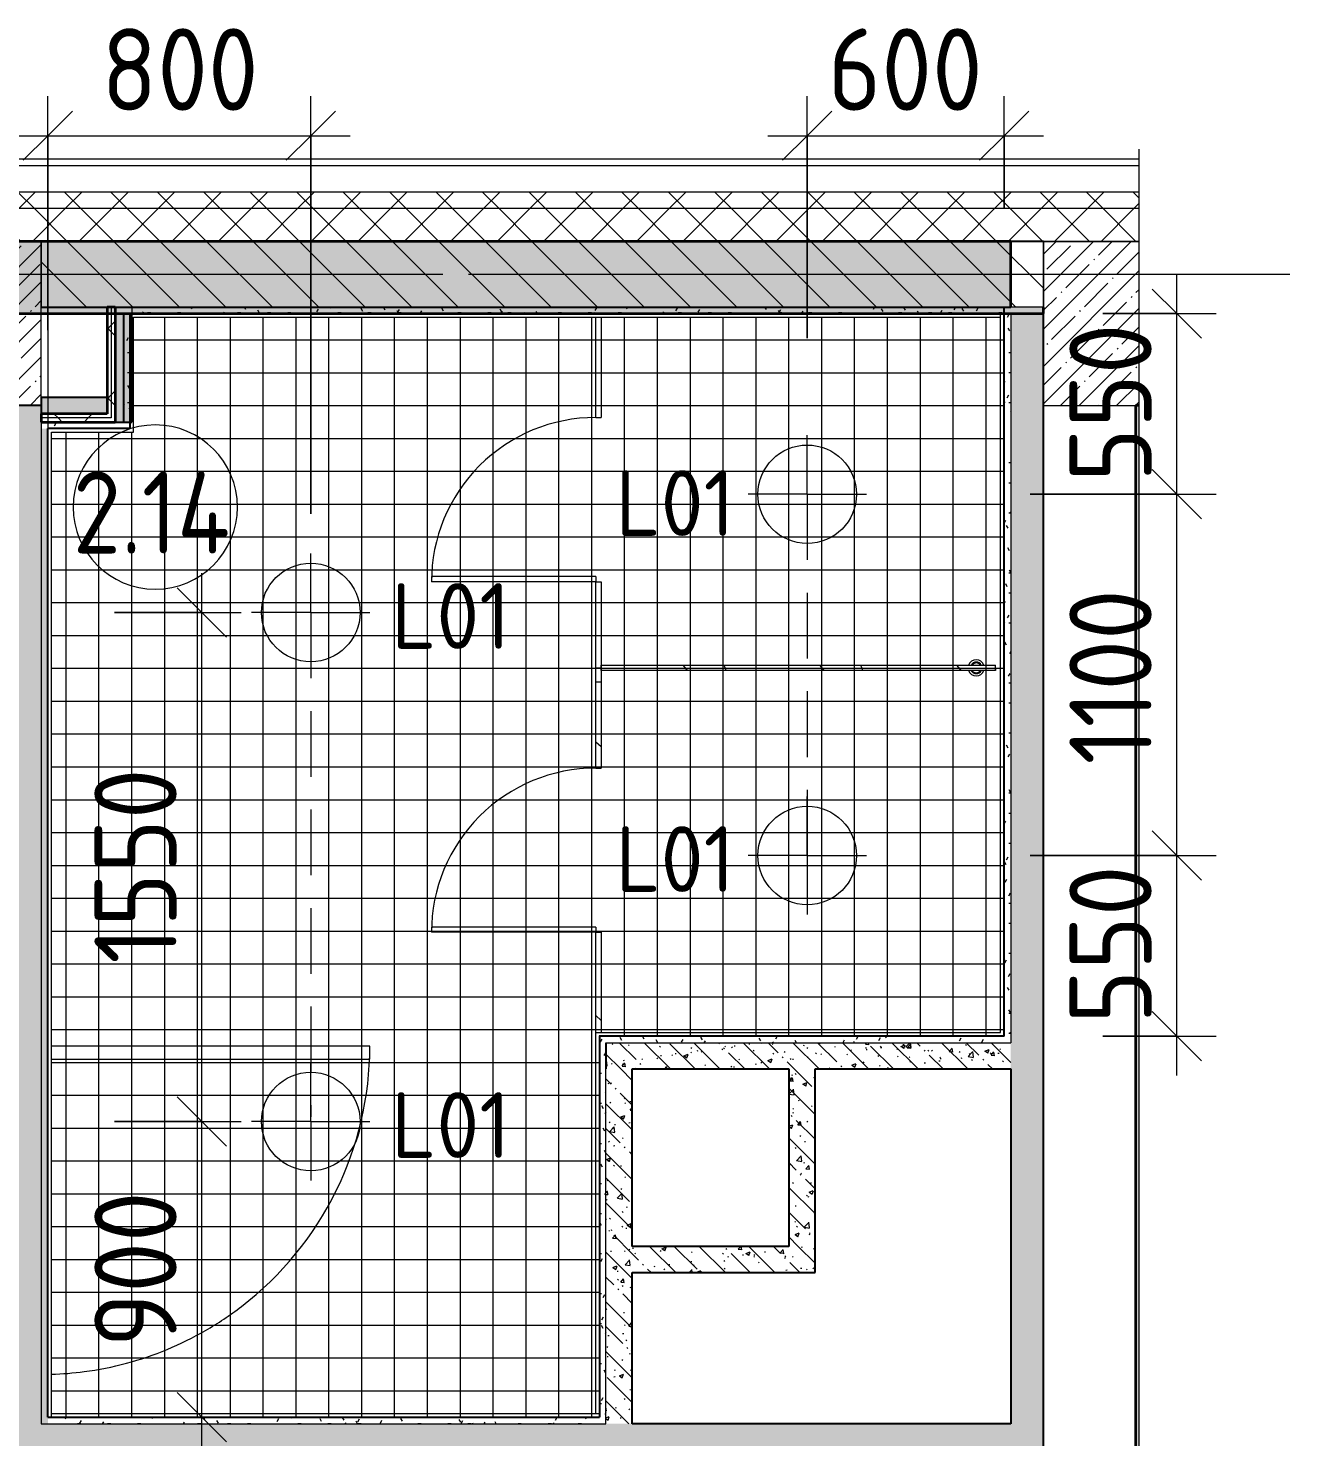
# Model space of a CAD drawing. Header units: millimetres. Extents: x 35098 to 231722, y -8553 to 29000.
# Drawn here: x 81110 to 84950, y 23460 to 27749 of the extents above; entities that cross this region are included whole.
import ezdxf

# ---------------------------------------------------------------- set-up
doc = ezdxf.new("R2010")
doc.units = ezdxf.units.MM
doc.linetypes.add('ADSK_Штрих_ш2 п1', pattern=[300, 200, -100])
doc.linetypes.add('Осевая', pattern=[3175, 635, -476.25, 1587.5, -476.25])
for name, color, linetype, lineweight in [('A-ANNO-DIMS', 7, 'Continuous', 9), ('A-ANNO-DIMS-100', 7, 'Continuous', 9), ('A-AREA-IDEN', 7, 'Continuous', 9), ('A-CLNG-PATT', 7, 'Continuous', 9), ('A-DETL-1', 7, 'ADSK_Штрих_ш2 п1', 9), ('A-DETL-GENF', 7, 'Continuous', 9), ('A-DOOR', 7, 'Continuous', 9), ('A-DOOR-1', 7, 'Continuous', 13), ('A-GENM', 7, 'Continuous', 9), ('A-WALL', 7, 'Continuous', 9), ('E-LITE-EQPM-IDEN', 7, 'Continuous', 9), ('I-WALL', 7, 'Continuous', 9), ('S-COLS', 7, 'Continuous', 9), ('Оси', 7, 'Continuous', 9), ('Оси-2', 7, 'Осевая', 9)]:
    doc.layers.add(name, color=color, linetype=linetype, lineweight=lineweight)
for name, color, linetype, lineweight, true_color in [('A-ANNO-NOTE', 1, 'Continuous', 9, 0xff0000), ('A-CLNG-1', 7, 'Continuous', 9, 0xc0c0c0), ('A-WALL-1', 7, 'Continuous', 25, 0x3c3c3c), ('A-WALL-2', 7, 'Continuous', 13, 0x3c3c3c), ('A-WALL-3', 7, 'Continuous', 35, 0x3c3c3c), ('A-WALL-FNSH-1', 7, 'Continuous', 9, 0x3c3c3c), ('A-WALL-FNSH-2', 7, 'Continuous', 13, 0x3c3c3c)]:
    doc.layers.add(name, color=color, linetype=linetype, lineweight=lineweight, true_color=true_color)
doc.styles.add('GOST Common', font='GOST_Common.ttf', dxfattribs={"height": 200})
doc.styles.add('GOST Common_1', font='GOST_Common.ttf', dxfattribs={"width": 0.9, "height": 250})
doc.styles.add('ISOCPEUR', font='isocpeur.ttf', dxfattribs={"width": 0.9, "height": 250})
doc.dimstyles.new('ISO-2_5_0_9К_БОЛЬШОЙ', dxfattribs={"dimscale": 304.8, "dimtxt": 248.995294, "dimasz": 0.492126, "dimexe": 0.393701, "dimexo": 0.984252, "dimgap": 0, "dimtad": 1, "dimdec": 0, "dimrnd": 10, "dimzin": 0, "dimdsep": 46, "dimtxsty": 'ISOCPEUR', "dimblk1": 'OBLIQUE', "dimblk2": 'OBLIQUE', "dimsah": 1, "dimcen": 0.09, "dimdle": 0.393701, "dimazin": 0, "dimtfac": 1, "dimtdec": 4, "dimtix": 1, "dimtmove": 0, "dimatfit": 3, "dimfxl": 1, "dimtvp": 1, "dimtolj": 1, "dimtzin": 0, "dimarcsym": 2})
pattern_1 = [(45, (0, 0), (-57.02463, 57.02463), []), (45, (57.025, 0), (-57.02463, 57.02463), [100.806, -20.161, 3.353, -16.808])]
pattern_2 = [(135, (0, 0), (-75.43415, -75.43415), [106.68, -17.78, 3.556, -17.78]), (135, (0, 75.39), (-75.43415, -75.43415), []), (50, (0, 0), (127.52922, -11.15758), [13.335, -146.685]), (355, (0, 0), (-24.66966, 133.74002), [10.668, -117.348]), (100.451, (10.63, -0.93), (102.85973, 122.58178), [11.333, -124.663]), (46.184, (0, 35.56), (189.75516, -29.43036), [20.002, -220.027]), (96.636, (15.81, 33.1), (166.1822, 173.1996), [17, -186.995]), (351.184, (0, 35.56), (166.18393, 173.19757), [16.002, -176.022]), (21, (17.78, 26.67), (106.13027, -71.58603), [13.335, -146.685]), (326, (17.78, 26.67), (43.26188, 128.93175), [10.668, -117.348]), (71.451, (26.62, 20.7), (149.39198, 57.34505), [11.333, -124.663]), (37.5, (0, 0), (2.162228, 59.188357), [3.353, -112.573, 3.353, -115.773, -117.792]), (37.5, (0, 0), (2.162228, 59.188357), [-235.052, 3.353, -114.44]), (7.5, (0, 0), (46.773857, 70.126152), [3.353, -64.567, 3.353, -109.906, -44.894]), (7.5, (0, 0), (46.773857, 70.126152), [-181.178, 3.353, -41.542]), (327.5, (-39.65, 0), (94.91367, -4.010093), [3.353, -41.097, 3.353, -135.331, -184.023]), (327.5, (-39.65, 0), (94.91367, -4.010093), [-183.134, 3.353, -180.67]), (317.5, (-57.43, 0), (103.69057, 17.79882), [3.353, -54.432, 3.353, -88.748, -130.683]), (317.5, (-57.43, 0), (103.69057, 17.79882), [-149.885, 3.353, -127.33])]
pattern_3 = [(45, (0, 0), (-70.71068, 70.71068), []), (135, (0, 0), (-70.71068, -70.71068), [])]
pattern_4 = [(0, (0, 0), (121.92, 30.48), [10.058, -81.382, 10.058, -81.382, -487.68]), (0, (0, 0), (121.92, 30.48), [-182.88, 10.058, -172.822, 10.058, -81.382, -213.36]), (0, (0, 0), (121.92, 30.48), [-457.2, 10.058, -50.902, 10.058, -142.342]), (120, (45.72, 15.24), (-87.356454, 90.345817), [10.058, -81.382, 10.058, -81.382, -487.68]), (120, (45.72, 15.24), (-87.356454, 90.345817), [-182.88, 10.058, -172.822, 10.058, -81.382, -213.36]), (120, (45.72, 15.24), (-87.356454, 90.345817), [-457.2, 10.058, -50.902, 10.058, -142.342]), (240, (60.96, 76.2), (-34.563546, -120.825817), [10.058, -81.382, 10.058, -81.382, -487.68]), (240, (60.96, 76.2), (-34.563546, -120.825817), [-182.88, 10.058, -172.822, 10.058, -81.382, -213.36]), (240, (60.96, 76.2), (-34.563546, -120.825817), [-457.2, 10.058, -50.902, 10.058, -142.342])]
pattern_5 = [(45, (0, 0), (-106.06602, 106.06602), []), (135, (0, 0), (-106.06602, -106.06602), [])]
pattern_6 = [(18.435, (-24691, 82737.24), (832.99954, 416.50086), [158.051, -1159.038]), (49.399, (-24541.06, 82787.216), (2082.486787, 2499.010644), [76.799, -3763.143]), (46.848, (-24491.08, 82429.026), (5830.957739, 6247.5402574), [182.691, -8951.868]), (19.983, (-24366.13, 82562.306), (3332.002656, 1249.49393), [97.5, -4777.508]), (0, (-24691, 82595.63), (416.5, 416.5), [83.3, -333.2]), (28.443, (-24607.7, 82595.626), (-5414.4962996, -2915.5071394), [227.365, -11140.87]), (354.289, (-24407.78, 82703.916), (-3748.496867, 416.5263), [83.716, -4102.058]), (39.806, (-24324.48, 82695.586), (-2082.48651, -1666.01521), [65.059, -3187.91])]

# ---------------------------------------------------------------- blocks, each defined once
blk = doc.blocks.new('110_Дверь_СКБ_1Ст_Внутренняя1 - Д-4 1100x2100h_су мгн-32391219-План расстановки осветительного оборудования 2 этажа в осях 12-23')
at = {"layer": 'A-DOOR'}
for start, end in [(37.5, 90), (30, 37.5), (22.5, 30), (7.5, 22.5), (1.7813, 7.5)]:
    blk.add_arc((-487.5, 40), 1000, start, end, dxfattribs=at)
at = {"layer": 'A-DOOR-1'}
for p, q in [((-487.5, 1040), (-487.5, 71)), ((-447.5, 1040), (-487.5, 1040)), ((-447.5, 71), (-447.5, 1040))]:
    blk.add_line(p, q, dxfattribs=at)
blk = doc.blocks.new('131_Сантехническая перегородка_Дверь - СД-1-V53-План расстановки осветительного оборудования 2 этажа в осях 12-23')
at = {"layer": 'A-DOOR'}
h = blk.add_hatch(dxfattribs=at)
h.set_pattern_fill('FP_69', color=256, style=0, pattern_type=2)
h.set_pattern_definition(pattern_6)
h.paths.add_polyline_path([(805.2, -8), (1110.4, -8), (1110.4, 8), (805.2, 8), (805.2, -2)])
at = {"layer": 'A-GENM'}
h = blk.add_hatch(dxfattribs=at)
h.set_pattern_fill('FP_69', color=256, style=0, pattern_type=2)
h.set_pattern_definition(pattern_6)
h.paths.add_polyline_path([(0, -8), (305.2, -8), (305.2, 8), (0, 8), (0, -7.6)])
at = {"layer": 'A-DOOR'}
for p, q in [((321.2, 508), (305.2, 508)), ((305.2, 8), (305.2, 508)), ((321.2, 8), (321.2, 508)), ((321.2, 8), (305.2, 8))]:
    blk.add_line(p, q, dxfattribs=at)
blk.add_arc((305.2, 8), 500, 360, 90, dxfattribs=at)
at = {"layer": 'A-GENM'}
for p, q in [((0, 8), (305.2, 8)), ((305.2, 8), (305.2, -8)), ((805.2, 8), (1110.4, 8)), ((805.2, 8), (805.2, -8)), ((1110.4, 8), (1110.4, -8)), ((305.2, -8), (0.7, -8)), ((1110.4, -8), (805.2, -8))]:
    blk.add_line(p, q, dxfattribs=at)
blk = doc.blocks.new('FP_54-План расстановки осветительного оборудования 2 этажа в осях 12-23')
at = {"layer": 'A-GENM'}
for p, q in [((-1.1, 6), (-1.2, 4)), ((-1.1, 8), (-1.1, 6)), ((0, 8), (0, -8))]:
    blk.add_line(p, q, dxfattribs=at)
blk = doc.blocks.new('131_Сантехническая перегородка 8 - СП-1-30911291-План расстановки осветительного оборудования 2 этажа в осях 12-23')
at = {"layer": 'A-GENM'}
h = blk.add_hatch(dxfattribs=at)
h.set_pattern_fill('FP_70', color=256, style=0, pattern_type=2)
h.set_pattern_definition([(288.435, (83946.02, 25801.37), (416.50086, -832.99954), [158.05, -1159.038]), (319.399, (83996, 25651.43), (2499.010644, -2082.486787), [76.799, -3763.143]), (316.848, (83637.81, 25601.448), (6247.5402574, -5830.957739), [182.691, -8951.868]), (289.983, (83771.09, 25476.498), (1249.49393, -3332.002656), [97.5, -4777.508]), (270, (83804.4, 25801.37), (416.5, -416.5), [83.3, -333.2]), (298.443, (83804.41, 25718.068), (-2915.5071394, 5414.4962996), [227.365, -11140.87]), (264.289, (83912.7, 25518.15), (416.5263, 3748.496867), [83.716, -4102.058]), (309.806, (83904.37, 25434.85), (-1666.01521, 2082.48651), [65.059, -3187.91])])
h.paths.add_polyline_path([(1200, 8), (50, 8), (50, -8), (1200, -8)])
for p, q in [((0, 8), (50, 8)), ((50, 8), (1200, 8)), ((1200, 8), (1200, -8)), ((50, -8), (0, -8)), ((1200, -8), (50, -8))]:
    blk.add_line(p, q, dxfattribs=at)
at = {"layer": 'A-GENM', "flags": 128}
for points in [[(71.5, 8), (71.1, 8.5), (70.8, 9), (70.4, 9.5), (70, 9.9), (69.6, 10.4), (69.2, 10.8), (68.8, 11.2), (68.3, 11.6), (67.8, 12), (67.3, 12.3), (66.8, 12.7), (66.3, 13), (65.8, 13.3), (65.3, 13.6), (64.7, 13.8), (64.2, 14), (63.6, 14.3), (63, 14.4), (62.4, 14.6), (61.9, 14.7), (61.3, 14.9), (60.7, 14.9), (60.1, 15), (59.5, 15.1), (58.9, 15.1), (58.3, 15.1), (57.7, 15), (57.1, 15), (56.5, 14.9), (55.9, 14.8), (55.3, 14.7), (54.7, 14.5), (54.1, 14.4), (53.5, 14.2), (53, 13.9), (52.4, 13.7), (51.9, 13.4), (51.4, 13.2), (50.8, 12.9), (50.3, 12.5), (49.8, 12.2), (49.3, 11.8), (48.9, 11.4), (48.4, 11), (48, 10.6), (47.6, 10.2), (47.2, 9.7), (46.8, 9.3), (46.4, 8.8), (46.1, 8.3), (45.9, 8)], [(45.9, -8), (46.3, -8.5), (46.6, -9), (47, -9.5), (47.4, -9.9), (47.8, -10.4), (48.2, -10.8), (48.6, -11.2), (49.1, -11.6), (49.6, -12), (50, -12.3), (50.5, -12.7), (51.1, -13), (51.6, -13.3), (52.1, -13.6), (52.7, -13.8), (53.2, -14), (53.8, -14.3), (54.4, -14.4), (54.9, -14.6), (55.5, -14.7), (56.1, -14.9), (56.7, -14.9), (57.3, -15), (57.9, -15.1), (58.5, -15.1), (59.1, -15.1), (59.7, -15), (60.3, -15), (60.9, -14.9), (61.5, -14.8), (62.1, -14.7), (62.7, -14.5), (63.3, -14.4), (63.8, -14.2), (64.4, -13.9), (65, -13.7), (65.5, -13.4), (66, -13.2), (66.6, -12.9), (67.1, -12.5), (67.6, -12.2), (68, -11.8), (68.5, -11.4), (69, -11), (69.4, -10.6), (69.8, -10.2), (70.2, -9.7), (70.6, -9.3), (70.9, -8.8), (71.3, -8.3), (71.5, -8)]]:
    blk.add_lwpolyline(points, dxfattribs=at)
at = {"layer": 'A-GENM'}
for radius, start, end in [(24.6, 19.9113, 160.0887), (17.6, 28.9731, 151.0269), (15.1, 78.8699, 146.2189), (15.1, 33.7811, 53.124), (24.6, 199.9113, 340.0887), (17.6, 208.9731, 331.0269), (15.1, 213.7811, 233.124), (15.1, 258.8699, 326.2189)]:
    blk.add_arc((58.7, 0), radius, start, end, dxfattribs=at)
blk.add_blockref('FP_54-План расстановки осветительного оборудования 2 этажа в осях 12-23', (0, 0), dxfattribs=at)
blk = doc.blocks.new('131_Сантехническая перегородка_Дверь - СД-1-V55-План расстановки осветительного оборудования 2 этажа в осях 12-23')
at = {"layer": 'A-GENM'}
h = blk.add_hatch(dxfattribs=at)
h.set_pattern_fill('FP_71', color=256, style=0, pattern_type=2)
h.set_pattern_definition([(18.435, (-25758.63, 82737.24), (832.99954, 416.50086), [158.051, -1159.038]), (49.399, (-25608.69, 82787.216), (2082.486787, 2499.010644), [76.799, -3763.143]), (46.848, (-25558.711, 82429.026), (5830.957739, 6247.5402574), [182.691, -8951.868]), (19.983, (-25433.76, 82562.306), (3332.002656, 1249.49393), [97.5, -4777.508]), (0, (-25758.63, 82595.63), (416.5, 416.5), [83.3, -333.2]), (28.443, (-25675.331, 82595.626), (-5414.4962996, -2915.5071394), [227.365, -11140.87]), (354.289, (-25475.41, 82703.916), (-3748.496867, 416.5263), [83.716, -4102.058]), (39.806, (-25392.11, 82695.586), (-2082.48651, -1666.01521), [65.059, -3187.91])])
h.paths.add_polyline_path([(0, -8), (305.2, -8), (305.2, 8), (0, 8), (0, -2)])
at = {"layer": 'A-DOOR'}
for p, q in [((321.2, 508), (305.2, 508)), ((305.2, 8), (305.2, 508)), ((321.2, 8), (321.2, 508)), ((321.2, 8), (305.2, 8))]:
    blk.add_line(p, q, dxfattribs=at)
blk.add_arc((305.2, 8), 500, 360, 90, dxfattribs=at)
at = {"layer": 'A-GENM'}
for p, q in [((0, 8), (305.2, 8)), ((0, 8), (0, -8)), ((305.2, 8), (305.2, -8)), ((805.2, 8), (1110.4, 8)), ((805.2, 8), (805.2, -8)), ((305.2, -8), (0, -8)), ((1110.4, -8), (805.2, -8))]:
    blk.add_line(p, q, dxfattribs=at)
blk = doc.blocks.new('DET_L_Линия разрыва - М100-30654842-План расстановки осветительного оборудования 2 этажа в осях 12-23')
at = {"layer": 'A-DETL-GENF'}
blk.add_line((24079.7, 0), (12339.9, 0), dxfattribs=at)
blk = doc.blocks.new('DIMBLOCK59-План расстановки осветительного оборудования 2 этажа в осях 12-23')
at = {"layer": 'A-ANNO-DIMS-100', "lineweight": 20}
for p, q in [((84605.8, 25230), (84530.8, 25305)), ((84605.8, 25230), (84680.8, 25155)), ((84605.8, 24680), (84530.8, 24755)), ((84605.8, 24680), (84680.8, 24605))]:
    blk.add_line(p, q, dxfattribs=at)
at = {"layer": 'A-ANNO-DIMS-100'}
for p, q in [((84159.4, 25230), (84725.8, 25230)), ((84605.8, 25230), (84159.4, 25230)), ((84605.8, 24560), (84605.8, 25230)), ((84380.7, 24680), (84725.8, 24680)), ((84605.8, 24680), (84380.7, 24680))]:
    blk.add_line(p, q, dxfattribs=at)
at = {"layer": 'A-ANNO-DIMS-100', "color": 0, "insert": (84279.2, 24718), "char_height": 250, "width": 568.858, "attachment_point": 1, "rotation": 90, "line_spacing_factor": 1.149209, "style": 'ISOCPEUR'}
blk.add_mtext('550', dxfattribs=at)
blk = doc.blocks.new('_Oblique')
at = {"color": 0, "linetype": 'ByBlock', "lineweight": -2}
blk.add_line((-0.5, -0.5), (0.5, 0.5), dxfattribs=at)
blk = doc.blocks.new('DIMBLOCK60-План расстановки осветительного оборудования 2 этажа в осях 12-23')
at = {"layer": 'A-ANNO-DIMS-100', "lineweight": 20}
for p, q in [((84605.8, 26330), (84530.8, 26405)), ((84605.8, 26330), (84680.8, 26255)), ((84605.8, 25230), (84530.8, 25305)), ((84605.8, 25230), (84680.8, 25155))]:
    blk.add_line(p, q, dxfattribs=at)
at = {"layer": 'A-ANNO-DIMS-100'}
for p, q in [((84159.4, 26330), (84725.8, 26330)), ((84605.8, 26330), (84159.4, 26330)), ((84605.8, 25230), (84605.8, 26330)), ((84159.4, 25230), (84725.8, 25230)), ((84605.8, 25230), (84159.4, 25230))]:
    blk.add_line(p, q, dxfattribs=at)
at = {"layer": 'A-ANNO-DIMS-100', "color": 0, "insert": (84279.2, 25507.1), "char_height": 250, "width": 655.049, "attachment_point": 1, "rotation": 90, "line_spacing_factor": 1.149209, "style": 'ISOCPEUR'}
blk.add_mtext('1100', dxfattribs=at)
blk = doc.blocks.new('DIMBLOCK61-План расстановки осветительного оборудования 2 этажа в осях 12-23')
at = {"layer": 'A-ANNO-DIMS-100'}
for p, q in [((84605.8, 26330), (84605.8, 27000)), ((84380.7, 26880), (84725.8, 26880)), ((84605.8, 26880), (84380.7, 26880)), ((84159.4, 26330), (84725.8, 26330)), ((84605.8, 26330), (84159.4, 26330))]:
    blk.add_line(p, q, dxfattribs=at)
at = {"layer": 'A-ANNO-DIMS-100', "lineweight": 20}
for p, q in [((84605.8, 26880), (84530.8, 26955)), ((84605.8, 26880), (84680.8, 26805)), ((84605.8, 26330), (84530.8, 26405)), ((84605.8, 26330), (84680.8, 26255))]:
    blk.add_line(p, q, dxfattribs=at)
at = {"layer": 'A-ANNO-DIMS-100', "color": 0, "insert": (84279.2, 26368), "char_height": 250, "width": 568.858, "attachment_point": 1, "rotation": 90, "line_spacing_factor": 1.149209, "style": 'ISOCPEUR'}
blk.add_mtext('550', dxfattribs=at)
blk = doc.blocks.new('DIMBLOCK62-План расстановки осветительного оборудования 2 этажа в осях 12-23')
at = {"layer": 'A-ANNO-DIMS-100'}
for p, q in [((83481.1, 26805.4), (83481.1, 27541.8)), ((84080.7, 27200), (84080.7, 27541.8)), ((83361.1, 27421.8), (84200.7, 27421.8)), ((83481.1, 27421.8), (83481.1, 26805.4)), ((84080.7, 27421.8), (84080.7, 27200))]:
    blk.add_line(p, q, dxfattribs=at)
at = {"layer": 'A-ANNO-DIMS-100', "lineweight": 20}
for p, q in [((83481.1, 27421.8), (83556.1, 27496.8)), ((84080.7, 27421.8), (84155.7, 27496.8)), ((83481.1, 27421.8), (83406.1, 27346.8)), ((84080.7, 27421.8), (84005.7, 27346.8))]:
    blk.add_line(p, q, dxfattribs=at)
at = {"layer": 'A-ANNO-DIMS-100', "color": 0, "insert": (83543.9, 27748.4), "char_height": 250, "width": 568.858, "attachment_point": 1, "line_spacing_factor": 1.149209, "style": 'ISOCPEUR'}
blk.add_mtext('600', dxfattribs=at)
blk = doc.blocks.new('DIMBLOCK63-План расстановки осветительного оборудования 2 этажа в осях 12-23')
at = {"layer": 'A-ANNO-DIMS-100'}
for p, q in [((81170, 26830), (81170, 27541.8)), ((81970, 26270), (81970, 27541.8)), ((81050, 27421.8), (82090, 27421.8)), ((81170, 27421.8), (81170, 26830)), ((81970, 27421.8), (81970, 26270))]:
    blk.add_line(p, q, dxfattribs=at)
at = {"layer": 'A-ANNO-DIMS-100', "lineweight": 20}
for p, q in [((81170, 27421.8), (81245, 27496.8)), ((81970, 27421.8), (82045, 27496.8)), ((81170, 27421.8), (81095, 27346.8)), ((81970, 27421.8), (81895, 27346.8))]:
    blk.add_line(p, q, dxfattribs=at)
at = {"layer": 'A-ANNO-DIMS-100', "color": 0, "insert": (81333, 27748.4), "char_height": 250, "width": 568.858, "attachment_point": 1, "line_spacing_factor": 1.149209, "style": 'ISOCPEUR'}
blk.add_mtext('800', dxfattribs=at)
blk = doc.blocks.new('DIMBLOCK64-План расстановки осветительного оборудования 2 этажа в осях 12-23')
at = {"layer": 'A-ANNO-DIMS-100', "lineweight": 20}
for p, q in [((81638.2, 24420), (81563.2, 24495)), ((81638.2, 24420), (81713.2, 24345)), ((81638.2, 23520), (81563.2, 23595)), ((81638.2, 23520), (81713.2, 23445))]:
    blk.add_line(p, q, dxfattribs=at)
at = {"layer": 'A-ANNO-DIMS-100'}
for p, q in [((81372.5, 24420), (81758.2, 24420)), ((81638.2, 24420), (81372.5, 24420)), ((81638.2, 23400), (81638.2, 24420)), ((81832.1, 23520), (81518.2, 23520)), ((81638.2, 23520), (81832.1, 23520))]:
    blk.add_line(p, q, dxfattribs=at)
at = {"layer": 'A-ANNO-DIMS-100', "color": 0, "insert": (81311.6, 23733), "char_height": 250, "width": 568.858, "attachment_point": 1, "rotation": 90, "line_spacing_factor": 1.149209, "style": 'ISOCPEUR'}
blk.add_mtext('900', dxfattribs=at)
blk = doc.blocks.new('DIMBLOCK65-План расстановки осветительного оборудования 2 этажа в осях 12-23')
at = {"layer": 'A-ANNO-DIMS-100'}
for p, q in [((81638.2, 24420), (81638.2, 26090)), ((81372.5, 25970), (81758.2, 25970)), ((81638.2, 25970), (81372.5, 25970)), ((81372.5, 24420), (81758.2, 24420)), ((81638.2, 24420), (81372.5, 24420))]:
    blk.add_line(p, q, dxfattribs=at)
at = {"layer": 'A-ANNO-DIMS-100', "lineweight": 20}
for p, q in [((81638.2, 25970), (81563.2, 26045)), ((81638.2, 25970), (81713.2, 25895)), ((81638.2, 24420), (81563.2, 24495)), ((81638.2, 24420), (81713.2, 24345))]:
    blk.add_line(p, q, dxfattribs=at)
at = {"layer": 'A-ANNO-DIMS-100', "color": 0, "insert": (81311.6, 24900.5), "char_height": 250, "width": 706.764, "attachment_point": 1, "rotation": 90, "line_spacing_factor": 1.149209, "style": 'ISOCPEUR'}
blk.add_mtext('1550', dxfattribs=at)
blk = doc.blocks.new('Марка_Помещения - Номер-25198446-План расстановки осветительного оборудования 2 этажа в осях 12-23')
at = {"layer": 'A-AREA-IDEN'}
for start, end in [(360, 180), (180, 360)]:
    blk.add_arc((0, 0), 2.5, start, end, dxfattribs=at)

msp = doc.modelspace()

# ---------------------------------------------------------------- hatches: boundary and pattern name
at = {"layer": 'A-CLNG-PATT'}
h = msp.add_hatch(dxfattribs=at)
h.set_pattern_fill('FP_80', color=256, style=0, pattern_type=2)
h.set_pattern_definition([(270, (82625.36, 25200), (100, 6e-15), []), (0, (82625.36, 25200), (0, 100), [])])
h.paths.add_polyline_path([(82847.5, 23521), (82847.5, 24681), (84079.7, 24681), (84079.7, 26879), (84069.7, 26879), (84069.7, 26869), (81431, 26869), (81430, 26519), (81181, 26519), (81181, 23521), (81923.3, 23521)])
at = {"layer": 'A-WALL'}
h = msp.add_hatch(dxfattribs=at)
h.set_pattern_fill('FP_20', color=256, style=0, pattern_type=2)
h.set_pattern_definition(pattern_3)
h.paths.add_polyline_path([(84490.7, 27200), (84490.7, 27250), (42010, 27250), (42010, 27200), (81923.3, 27200)])
h = msp.add_hatch(dxfattribs=at)
h.set_pattern_fill('FP_20', color=256, style=0, pattern_type=2)
h.set_pattern_definition(pattern_3)
h.paths.add_polyline_path([(84490.7, 27100), (84490.7, 27200), (42060, 27200), (42060, 27100), (84200, 27100)])
at = {"layer": 'I-WALL'}
h = msp.add_hatch(dxfattribs=at)
h.set_pattern_fill('FP_19', color=256, style=0, pattern_type=2)
h.set_pattern_definition([(135, (0, 0), (-70.71068, -70.71068), [])])
h.paths.add_polyline_path([(84105, 26900), (84200, 26900), (84200, 27100), (81150, 27100), (81150, 26900), (84100.7, 26900)])
h.paths.add_polyline_path([(80468.8, 26900), (80650, 26900), (80650, 27100), (77250, 27100), (77250, 26900), (79014.3, 26900)])
h.paths.add_polyline_path([(76750, 26900), (76750, 27100), (74040, 27100), (74040, 26900), (76468.9, 26900)])
h.paths.add_polyline_path([(73540, 26900), (73540, 27100), (70810, 27100), (70810, 26900), (73196.3, 26900)])
h.paths.add_polyline_path([(70310, 26900), (70310, 27100), (66760, 27100), (66760, 26900), (70287.3, 26900)])
h.paths.add_polyline_path([(66160, 26900), (66160, 27100), (50364.8, 27100), (50364.8, 26900), (65923.9, 26900)])
h = msp.add_hatch(dxfattribs=at)
h.set_pattern_fill('FP_17', color=256, style=0, pattern_type=2)
h.set_pattern_definition(pattern_1)
h.paths.add_polyline_path([(84100.7, 26880), (84200.7, 26880), (84200, 26900), (84100.7, 26900), (84100.7, 27100), (66760, 27100), (66760, 26880), (83377.8, 26880)])
h = msp.add_hatch(dxfattribs=at)
h.set_pattern_fill('FP_55', color=256, style=0, pattern_type=2)
h.set_pattern_definition(pattern_5)
h.paths.add_polyline_path([(81350, 26575), (81362.5, 26575), (81362.5, 26900), (81350, 26900), (81350, 26625)])
h = msp.add_hatch(dxfattribs=at)
h.set_pattern_fill('FP_55', color=256, style=0, pattern_type=2)
h.set_pattern_definition(pattern_5)
h.paths.add_polyline_path([(81375, 26562.5), (81375, 26900), (81362.5, 26900), (81362.5, 26562.5)])
for points in [[(81425, 26550), (81425, 26900), (81375, 26900), (81375, 26550)], [(81350, 26575), (81350, 26625), (81150, 26625), (81150, 26575), (81196, 26575)]]:
    msp.add_hatch(color=256, dxfattribs=at).paths.add_polyline_path(points)
h = msp.add_hatch(dxfattribs=at)
h.set_pattern_fill('FP_46', color=256, style=0, pattern_type=2)
h.set_pattern_definition(pattern_4)
h.paths.add_polyline_path([(84080.7, 26880), (84080.7, 26900), (81425, 26900), (81425, 26880), (83377.8, 26880)])
h = msp.add_hatch(dxfattribs=at)
h.set_pattern_fill('FP_46', color=256, style=0, pattern_type=2)
h.set_pattern_definition(pattern_4)
h.paths.add_polyline_path([(81420, 26550), (81420, 26880), (81400, 26880), (81400, 26550)])
h = msp.add_hatch(dxfattribs=at)
h.set_pattern_fill('FP_46', color=256, style=0, pattern_type=2)
h.set_pattern_definition(pattern_4)
h.paths.add_polyline_path([(84100.7, 24660), (84100.7, 26880), (84080.7, 26880), (84080.7, 24660)])
h = msp.add_hatch(dxfattribs=at)
h.set_pattern_fill('FP_24', color=256, style=0, pattern_type=2)
h.set_pattern_definition(pattern_2)
h.paths.add_polyline_path([(84105, 18800), (84200, 18800), (84200.7, 26880), (84100.7, 26880), (84100.7, 18800)])
h = msp.add_hatch(dxfattribs=at)
h.set_pattern_fill('FP_24', color=256, style=0, pattern_type=2)
h.set_pattern_definition(pattern_2)
h.paths.add_polyline_path([(81070, 23200), (81150, 23200), (81150, 26600), (81070, 26600), (81070, 23497.4)])
h = msp.add_hatch(dxfattribs=at)
h.set_pattern_fill('FP_17', color=256, style=0, pattern_type=2)
h.set_pattern_definition(pattern_1)
h.paths.add_polyline_path([(84480, 15335.6), (84700, 15445.6), (84700, 15530), (84480, 15530), (84480, 15390.5)])
h.paths.add_polyline_path([(84490.7, 18570), (84490.7, 18600), (84480, 18600), (84480, 18570)])
h.paths.add_polyline_path([(84490.7, 19100), (84490.7, 22700), (84480, 22700), (84480, 19100), (84488.5, 19100)])
h.paths.add_polyline_path([(84480, 23200), (84490.7, 23200), (84490.7, 26600), (84480, 26600), (84480, 24655.6)])
h = msp.add_hatch(dxfattribs=at)
h.set_pattern_fill('FP_55', color=256, style=0, pattern_type=2)
h.set_pattern_definition(pattern_5)
h.paths.add_polyline_path([(81196, 26562.5), (81362.5, 26562.5), (81362.5, 26575), (81150, 26575), (81150, 26562.5)])
h = msp.add_hatch(dxfattribs=at)
h.set_pattern_fill('FP_55', color=256, style=0, pattern_type=2)
h.set_pattern_definition(pattern_5)
h.paths.add_polyline_path([(81150, 26550), (81375, 26550), (81375, 26562.5), (81150, 26562.5)])
h = msp.add_hatch(dxfattribs=at)
h.set_pattern_fill('FP_46', color=256, style=0, pattern_type=2)
h.set_pattern_definition(pattern_4)
h.paths.add_polyline_path([(81196, 26530), (81420, 26530), (81420, 26550), (81150, 26550), (81150, 26530), (81181, 26530)])
h = msp.add_hatch(dxfattribs=at)
h.set_pattern_fill('FP_46', color=256, style=0, pattern_type=2)
h.set_pattern_definition(pattern_4)
h.paths.add_polyline_path([(81150, 23500), (81170, 23500), (81170, 26530), (81150, 26530), (81150, 24655.6)])
h = msp.add_hatch(dxfattribs=at)
h.set_pattern_fill('FP_46', color=256, style=0, pattern_type=2)
h.set_pattern_definition(pattern_4)
h.paths.add_polyline_path([(82868.5, 23520), (82868.5, 24680), (82848.5, 24680), (82848.5, 23520)])
h = msp.add_hatch(dxfattribs=at)
h.set_pattern_fill('FP_46', color=256, style=0, pattern_type=2)
h.set_pattern_definition(pattern_4)
h.paths.add_polyline_path([(84080.7, 24660), (84080.7, 24680), (82868.5, 24680), (82868.5, 24660), (83377.8, 24660)])
h = msp.add_hatch(dxfattribs=at)
h.set_pattern_fill('FP_24', color=256, style=0, pattern_type=2)
h.set_pattern_definition(pattern_2)
h.paths.add_polyline_path([(83505.1, 24580), (84100.7, 24580), (84100.7, 24660), (82868.5, 24660), (82868.5, 24580), (83425.1, 24580)])
h = msp.add_hatch(dxfattribs=at)
h.set_pattern_fill('FP_24', color=256, style=0, pattern_type=2)
h.set_pattern_definition(pattern_2)
h.paths.add_polyline_path([(82948.5, 23500), (82948.5, 24580), (82868.5, 24580), (82868.5, 23500)])
h = msp.add_hatch(dxfattribs=at)
h.set_pattern_fill('FP_24', color=256, style=0, pattern_type=2)
h.set_pattern_definition(pattern_2)
h.paths.add_polyline_path([(83505.1, 24040), (83505.1, 24580), (83425.1, 24580), (83425.1, 24040)])
h = msp.add_hatch(dxfattribs=at)
h.set_pattern_fill('FP_24', color=256, style=0, pattern_type=2)
h.set_pattern_definition(pattern_2)
h.paths.add_polyline_path([(82948.5, 23960), (83505.1, 23960), (83505.1, 24040), (82948.5, 24040)])
h = msp.add_hatch(dxfattribs=at)
h.set_pattern_fill('FP_46', color=256, style=0, pattern_type=2)
h.set_pattern_definition(pattern_4)
h.paths.add_polyline_path([(82868.5, 23500), (82868.5, 23520), (81170, 23520), (81170, 23500), (81923.3, 23500)])
h = msp.add_hatch(dxfattribs=at)
h.set_pattern_fill('FP_24', color=256, style=0, pattern_type=2)
h.set_pattern_definition(pattern_2)
h.paths.add_polyline_path([(84080.7, 23420), (84100.7, 23420), (84100.7, 23500), (81150, 23500), (81150, 23420), (83377.8, 23420)])
at = {"layer": 'S-COLS'}
h = msp.add_hatch(dxfattribs=at)
h.set_pattern_fill('FP_17', color=256, style=0, pattern_type=2)
h.set_pattern_definition(pattern_1)
h.paths.add_polyline_path([(80650, 26600), (81150, 26600), (81150, 27100), (80650, 27100), (80650, 26900)])
h = msp.add_hatch(dxfattribs=at)
h.set_pattern_fill('FP_17', color=256, style=0, pattern_type=2)
h.set_pattern_definition(pattern_1)
h.paths.add_polyline_path([(84200, 26600), (84490.7, 26600), (84490.7, 27100), (84200, 27100), (84200, 26900)])

# ---------------------------------------------------------------- linework, layer by layer
at = {"layer": 'A-ANNO-NOTE'}
for p, q in [((83481.1, 26330), (83481.1, 26510)), ((83481.1, 26330), (83301.1, 26330)), ((83481.1, 26330), (83481.1, 26150)), ((83481.1, 26330), (83661.1, 26330)), ((81970, 25970), (81970, 26150)), ((81970, 25970), (81790, 25970)), ((81970, 25970), (81970, 25790)), ((81970, 25970), (82150, 25970)), ((83481.1, 25230), (83481.1, 25410)), ((83481.1, 25230), (83301.1, 25230)), ((83481.1, 25230), (83481.1, 25050)), ((83481.1, 25230), (83661.1, 25230)), ((81970, 24420), (81970, 24600)), ((81970, 24420), (81790, 24420)), ((81970, 24420), (81970, 24240)), ((81970, 24420), (82150, 24420))]:
    msp.add_line(p, q, dxfattribs=at)
for centre in [(83481.1, 26330), (81970, 25970), (83481.1, 25230), (81970, 24420)]:
    msp.add_circle(centre, 150, dxfattribs=at)
at = {"layer": 'A-CLNG-1'}
msp.add_line((81431, 26530), (81431, 26869), dxfattribs=at)
at = {"layer": 'A-DETL-1'}
for p, q in [((83481.1, 26330), (83481.1, 25230)), ((81970, 25970), (81970, 24433.9))]:
    msp.add_line(p, q, dxfattribs=at)
at = {"layer": 'A-WALL'}
for p, q in [((84490.7, 27250), (42010, 27250)), ((84490.7, 27200), (42060, 27200)), ((81150, 27100), (81150, 26900)), ((84200, 26900), (84200, 27100)), ((81362.5, 26900), (81362.5, 26562.5)), ((81425, 26900), (81425, 26880)), ((84100.7, 26880), (84100.7, 24660)), ((81362.5, 26562.5), (81150, 26562.5)), ((81150, 26550), (81150, 23500)), ((82868.5, 24660), (84100.7, 24660)), ((82868.5, 23500), (82868.5, 24580)), ((81150, 23500), (82868.5, 23500))]:
    msp.add_line(p, q, dxfattribs=at)
at = {"layer": 'A-WALL-1'}
for p, q in [((84200, 27100), (81150, 27100)), ((81150, 26900), (84100.7, 26900)), ((84080.7, 24680), (84080.7, 26900)), ((81400, 26880), (81400, 26550)), ((81420, 26530), (81420, 26880)), ((81425, 26880), (84080.7, 26880)), ((81425, 26550), (81425, 26880)), ((84200.7, 23200), (84200.7, 26880)), ((81150, 26600), (80650, 26600)), ((81350, 26625), (81150, 26625)), ((81150, 26625), (81150, 26575)), ((81170, 23520), (81170, 26530)), ((81420, 26530), (81170, 26530)), ((81375, 26550), (81425, 26550)), ((82848.5, 24680), (82848.5, 23520)), ((84080.7, 24680), (82848.5, 24680)), ((82868.5, 24660), (82868.5, 24580)), ((82948.5, 24580), (83425.1, 24580)), ((82948.5, 24040), (82948.5, 24580)), ((83425.1, 24580), (83425.1, 24040)), ((83505.1, 24580), (84100.7, 24580)), ((83505.1, 23960), (83505.1, 24580)), ((84100.7, 24580), (84100.7, 23500)), ((83425.1, 24040), (82948.5, 24040)), ((82948.5, 23500), (82948.5, 23960)), ((82948.5, 23960), (83505.1, 23960)), ((81170, 23520), (82848.5, 23520)), ((84100.7, 23500), (82948.5, 23500))]:
    msp.add_line(p, q, dxfattribs=at)
at = {"layer": 'A-WALL-2'}
for p, q in [((84490.7, 27330), (41930, 27330)), ((80650, 27100), (81150, 27100)), ((84200, 27100), (84490.7, 27100))]:
    msp.add_line(p, q, dxfattribs=at)
at = {"layer": 'A-WALL-3'}
for p, q in [((84100.7, 27100), (66760, 27100)), ((84100.7, 26900), (84100.7, 27100)), ((81375, 26900), (81350, 26900)), ((81350, 26900), (81350, 26575)), ((81375, 26900), (81375, 26550)), ((84200.7, 26900), (84200, 26900)), ((84200.7, 26880), (84200.7, 26900)), ((66760, 26880), (84200.7, 26880)), ((84480, 26600), (84480, 23200)), ((84490.7, 26600), (84480, 26600)), ((81150, 26575), (81150, 26550)), ((81350, 26575), (81150, 26575)), ((81150, 26550), (81375, 26550))]:
    msp.add_line(p, q, dxfattribs=at)
at = {"layer": 'A-WALL-FNSH-1'}
msp.add_line((84490.7, 27350), (41910, 27350), dxfattribs=at)
at = {"layer": 'A-WALL-FNSH-2'}
for p, q in [((81160, 26880), (81160, 26879)), ((81425, 26880), (81160, 26880)), ((81160, 26879), (81170, 26879)), ((81170, 26879), (81170, 26530)), ((81171, 26879), (84079.7, 26879)), ((81171, 23521), (81171, 26879)), ((81431, 26869), (84069.7, 26869)), ((81431, 26519), (81431, 26869)), ((84069.7, 26869), (84069.7, 26880)), ((84079.7, 26879), (84079.7, 24681)), ((81181, 23520), (81181, 26519)), ((81181, 26519), (81431, 26519)), ((82847.5, 24681), (82847.5, 23521)), ((84079.7, 24681), (82847.5, 24681)), ((81171, 23521), (82848.5, 23521))]:
    msp.add_line(p, q, dxfattribs=at)
at = {"layer": 'I-WALL'}
for p, q in [((84200, 26900), (84100.7, 26900)), ((84069.7, 24691), (84069.7, 26869)), ((82837.5, 23531), (82837.5, 24691)), ((82837.5, 24691), (84069.7, 24691)), ((81181, 23531), (82847.5, 23531))]:
    msp.add_line(p, q, dxfattribs=at)
at = {"layer": 'S-COLS'}
for p, q in [((81150, 27100), (80650, 27100)), ((81150, 26900), (81150, 27100)), ((84490.7, 27100), (84200, 27100)), ((84200, 27100), (84200, 26900)), ((81150, 26600), (81150, 26900)), ((84200, 26900), (84200, 26600)), ((80650, 26600), (81150, 26600)), ((84200, 26600), (84490.7, 26600))]:
    msp.add_line(p, q, dxfattribs=at)
at = {"layer": 'Оси'}
msp.add_line((82450, 27000), (84950, 27000), dxfattribs=at)
at = {"layer": 'Оси-2'}
msp.add_line((38398.2, 27000), (82450, 27000), dxfattribs=at)

# ---------------------------------------------------------------- block references
at = {"layer": 'A-AREA-IDEN', "xscale": 99.99999999999993, "yscale": 99.99999999999993, "zscale": 99.99999999999993}
msp.add_blockref('Марка_Помещения - Номер-25198446-План расстановки осветительного оборудования 2 этажа в осях 12-23', (81496.9, 26291), dxfattribs=at)
at = {"layer": 'A-DETL-GENF', "rotation": 90.00000000000031}
msp.add_blockref('DET_L_Линия разрыва - М100-30654842-План расстановки осветительного оборудования 2 этажа в осях 12-23', (84490.7, 3301.1), dxfattribs=at)
at = {"layer": 'A-DOOR', "rotation": 270}
msp.add_blockref('110_Дверь_СКБ_1Ст_Внутренняя1 - Д-4 1100x2100h_су мгн-32391219-План расстановки осветительного оборудования 2 этажа в осях 12-23', (81110, 24162.5), dxfattribs=at)
at = {"layer": 'A-GENM'}
for name, p, rotation in [('131_Сантехническая перегородка_Дверь - СД-1-V55-План расстановки осветительного оборудования 2 этажа в осях 12-23', (82845.5, 25758.6), 89.99999999997607), ('131_Сантехническая перегородка 8 - СП-1-30911291-План расстановки осветительного оборудования 2 этажа в осях 12-23', (84054.3, 25801.4), 180), ('131_Сантехническая перегородка_Дверь - СД-1-V53-План расстановки осветительного оборудования 2 этажа в осях 12-23', (82845.5, 24691), 89.99999999997607)]:
    msp.add_blockref(name, p, dxfattribs=dict(at, rotation=rotation))

# ---------------------------------------------------------------- texts
at = {"layer": 'A-AREA-IDEN', "insert": (81246, 26399.5), "char_height": 250, "width": 627.721, "attachment_point": 1, "style": 'GOST Common_1'}
msp.add_mtext('2.14', dxfattribs=at)
at = {"layer": 'E-LITE-EQPM-IDEN', "char_height": 200, "width": 472.996, "attachment_point": 1, "style": 'GOST Common'}
for insert in [(82897.6, 26403.3), (82214.9, 26059.3), (82897.6, 25319.3), (82214.9, 24509.3)]:
    msp.add_mtext('L01', dxfattribs=dict(at, insert=insert))

# ---------------------------------------------------------------- dimensions: what is measured, and where the dimension line sits
at = {"layer": 'A-ANNO-DIMS'}
for base, p1, p2, override, picture, middle in [((81970, 27421.8), (81170, 26530), (81970, 25970), {"dimpost": '<>', "dimfxl": 976.524452}, 'DIMBLOCK63-План расстановки осветительного оборудования 2 этажа в осях 12-23', (81570, 27546.8)), ((84080.7, 27421.8), (83481.1, 26505.4), (84080.7, 26900), {"dimpost": '<>', "dimfxl": 717.816727}, 'DIMBLOCK62-План расстановки осветительного оборудования 2 этажа в осях 12-23', (83780.9, 27546.8))]:
    dim = msp.add_linear_dim(base=base, p1=p1, p2=p2, dimstyle='ISO-2_5_0_9К_БОЛЬШОЙ', override=override, dxfattribs=at)
    dim.commit()
    dim.dimension.update_dxf_attribs({"geometry": picture, "text_midpoint": middle})
for base, p1, p2, override, picture, middle in [((84605.8, 26880), (83859.4, 26330), (84080.7, 26880), {"dimpost": '<>', "dimfxl": 592.858177}, 'DIMBLOCK61-План расстановки осветительного оборудования 2 этажа в осях 12-23', (84480.8, 26605)), ((84605.8, 26330), (83859.4, 25230), (83859.4, 26330), {"dimpost": '<>', "dimfxl": 1100}, 'DIMBLOCK60-План расстановки осветительного оборудования 2 этажа в осях 12-23', (84480.8, 25780)), ((81638.2, 25970), (81672.5, 24420), (81672.5, 25970), {"dimpost": '<>', "dimfxl": 1550}, 'DIMBLOCK65-План расстановки осветительного оборудования 2 этажа в осях 12-23', (81513.2, 25195)), ((84605.8, 25230), (84080.7, 24680), (83859.4, 25230), {"dimpost": '<>', "dimfxl": 592.858302}, 'DIMBLOCK59-План расстановки осветительного оборудования 2 этажа в осях 12-23', (84480.8, 24955)), ((81638.2, 24420), (81532.1, 23520), (81672.5, 24420), {"dimpost": '<>', "dimfxl": 910.877982}, 'DIMBLOCK64-План расстановки осветительного оборудования 2 этажа в осях 12-23', (81513.2, 23970))]:
    dim = msp.add_linear_dim(base=base, p1=p1, p2=p2, angle=90, dimstyle='ISO-2_5_0_9К_БОЛЬШОЙ', override=override, dxfattribs=at)
    dim.commit()
    dim.dimension.update_dxf_attribs({"geometry": picture, "text_midpoint": middle})

doc.saveas('drawing.dxf')
